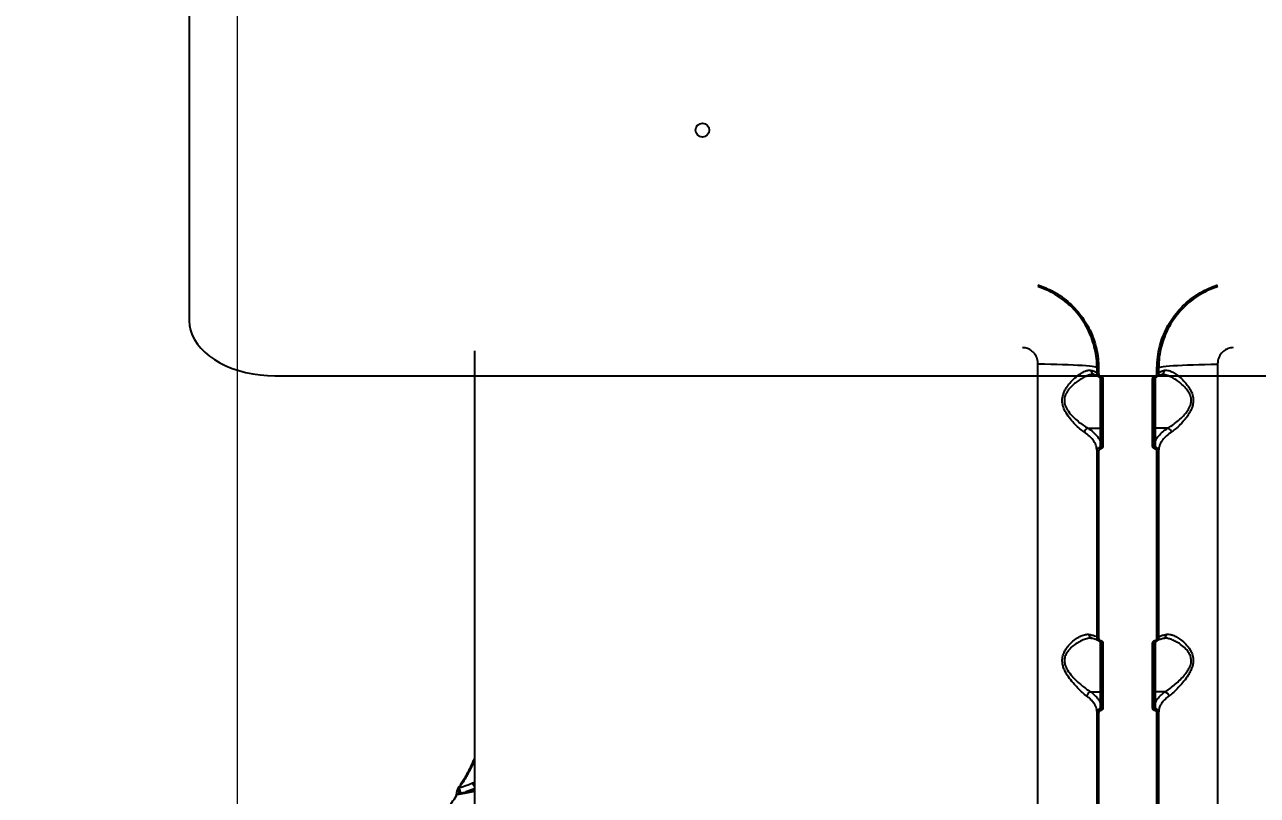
# Model space of a CAD drawing. Header units: millimetres. Extents: x -4153 to 4002, y -5023 to 3197.
# Drawn here: x -1813 to -1092, y -541 to -91 of the extents above; entities that cross this region are included whole.
import ezdxf

# ---------------------------------------------------------------- set-up
doc = ezdxf.new("R2010")
doc.units = ezdxf.units.MM
for name, color, linetype in [('DIKOM_ОБЪЕКТ', 7, 'Continuous'), ('DIKOM_РАЗМЕР_ЗОНА', 7, 'Continuous'), ('DIKOM_РАЗМЕР_ОБЪЕКТА', 7, 'Continuous')]:
    doc.layers.add(name, color=color, linetype=linetype)
doc.styles.add('style1', font='arialbd.ttf', dxfattribs={"width": 0.8})
doc.dimstyles.new('1-50', dxfattribs={"dimtxt": 300, "dimasz": 200, "dimexe": 100, "dimexo": 0, "dimgap": 100, "dimtad": 1, "dimtxsty": 'style1', "dimcen": 200, "dimclrd": 7, "dimclre": 7, "dimclrt": 7, "dimadec": 1, "dimazin": 2, "dimtfac": 1, "dimtmove": 0, "dimatfit": 2, "dimfxl": 0, "dimlwd": 25, "dimlwe": 18, "dimarcsym": 0})

# ---------------------------------------------------------------- blocks, each defined once
blk = doc.blocks.new('*D9')
at = {"layer": 'Defpoints', "color": 0, "transparency": 16777216}
for p in [(2370.19, 1747.32), (-2106.31, -2974.61), (1195.51, -2974.61)]:
    blk.add_point(p, dxfattribs=at)
at = {"layer": 'DIKOM_РАЗМЕР_ОБЪЕКТА', "color": 7, "lineweight": 18, "transparency": 16777216}
for p, q in [((2370.19, 1747.32), (-2206.31, 1747.32)), ((1195.51, -2974.61), (-2206.31, -2974.61))]:
    blk.add_line(p, q, dxfattribs=at)
at = {"layer": 'DIKOM_РАЗМЕР_ОБЪЕКТА', "color": 7, "lineweight": 25, "transparency": 16777216}
blk.add_line((-2106.31, 1547.32), (-2106.31, -2774.61), dxfattribs=at)
at = {"layer": 'DIKOM_РАЗМЕР_ОБЪЕКТА', "color": 7, "transparency": 16777216}
for points in [[(-2139.64, 1547.32), (-2072.98, 1547.32), (-2106.31, 1747.32)], [(-2139.64, -2774.61), (-2072.98, -2774.61), (-2106.31, -2974.61)]]:
    blk.add_solid(points, dxfattribs=at)
at = {"layer": 'DIKOM_РАЗМЕР_ОБЪЕКТА', "color": 7, "transparency": 16777216, "insert": (-2359.48, -612.26), "char_height": 300, "attachment_point": 5, "rotation": 90, "style": 'style1'}
blk.add_mtext('{\\fArial|b0|i0|c204|p34;4700}', dxfattribs=at)
blk = doc.blocks.new('*D11')
at = {"layer": 'Defpoints', "color": 0, "transparency": 16777216}
for p in [(2631.36, 3197.31), (-3702.81, -4429.79), (2071.05, -4429.79)]:
    blk.add_point(p, dxfattribs=at)
at = {"layer": 'DIKOM_РАЗМЕР_ЗОНА', "color": 7, "lineweight": 18, "transparency": 16777216}
for p, q in [((2631.36, 3197.31), (-3802.81, 3197.31)), ((2071.05, -4429.79), (-3802.81, -4429.79))]:
    blk.add_line(p, q, dxfattribs=at)
at = {"layer": 'DIKOM_РАЗМЕР_ЗОНА', "color": 7, "lineweight": 25, "transparency": 16777216}
blk.add_line((-3702.81, 2997.31), (-3702.81, -4229.79), dxfattribs=at)
at = {"layer": 'DIKOM_РАЗМЕР_ЗОНА', "color": 7, "transparency": 16777216}
for points in [[(-3736.14, 2997.31), (-3669.48, 2997.31), (-3702.81, 3197.31)], [(-3736.14, -4229.79), (-3669.48, -4229.79), (-3702.81, -4429.79)]]:
    blk.add_solid(points, dxfattribs=at)
at = {"layer": 'DIKOM_РАЗМЕР_ЗОНА', "color": 7, "transparency": 16777216, "insert": (-3955.98, -616.24), "char_height": 300, "attachment_point": 5, "rotation": 90, "style": 'style1'}
blk.add_mtext('{\\fArial|b0|i0|c204|p34;7600}', dxfattribs=at)
blk = doc.blocks.new('*D12')
at = {"layer": 'Defpoints', "color": 0, "transparency": 16777216}
for p in [(-1688.31, 690.56), (2486.69, 690.56), (-1688.31, -3442.2)]:
    blk.add_point(p, dxfattribs=at)
at = {"layer": 'DIKOM_РАЗМЕР_ОБЪЕКТА', "color": 7, "lineweight": 18, "transparency": 16777216}
for p, q in [((-1688.31, 690.56), (-1688.31, -3542.2)), ((2486.69, 690.56), (2486.69, -3542.2))]:
    blk.add_line(p, q, dxfattribs=at)
at = {"layer": 'DIKOM_РАЗМЕР_ОБЪЕКТА', "color": 7, "lineweight": 25, "transparency": 16777216}
blk.add_line((2286.69, -3442.2), (-1488.31, -3442.2), dxfattribs=at)
at = {"layer": 'DIKOM_РАЗМЕР_ОБЪЕКТА', "color": 7, "transparency": 16777216}
for points in [[(-1488.31, -3408.87), (-1488.31, -3475.54), (-1688.31, -3442.2)], [(2286.69, -3408.87), (2286.69, -3475.54), (2486.69, -3442.2)]]:
    blk.add_solid(points, dxfattribs=at)
at = {"layer": 'DIKOM_РАЗМЕР_ОБЪЕКТА', "color": 7, "transparency": 16777216, "insert": (399.19, -3189.03), "char_height": 300, "attachment_point": 5, "style": 'style1'}
blk.add_mtext('{\\fArial|b0|i0|c204|p34;4175}', dxfattribs=at)

msp = doc.modelspace()

# ---------------------------------------------------------------- linework, layer by layer
at = {"layer": 'DIKOM_ОБЪЕКТ', "color": 7, "linetype": 'Continuous'}
for p, q in [((-1716.31, 629.581), (-1716.31, -263.893)), ((-1549.675, -281.504), (-1549.675, -579.554)), ((-1220.177, -767.928), (-1220.177, -289.27)), ((-1187.807, -295.219), (-1188.013, -295.206)), ((-1185.675, -294.693), (-1185.675, -291.5)), ((-1184.716, -291.556), (-1184.716, -294.752)), ((-1150.634, -294.752), (-1150.634, -291.556)), ((-1149.675, -291.5), (-1149.675, -294.694)), ((-1115.173, -289.27), (-1115.173, -767.928)), ((-1666.31, -296.033), (133.69, -296.033)), ((-1183.675, -326.653), (-1183.675, -297.05)), ((-1183.175, -337.123), (-1183.175, -297.659)), ((-1182.21, -297.72), (-1182.21, -337.217)), ((-1153.14, -337.217), (-1153.14, -297.721)), ((-1152.175, -297.659), (-1152.175, -337.123)), ((-1151.675, -297.143), (-1151.675, -326.611)), ((-1190.996, -326.653), (-1183.675, -326.653)), ((-1183.675, -334.738), (-1183.675, -326.653)), ((-1151.675, -326.611), (-1151.675, -334.737)), ((-1144.288, -326.611), (-1151.675, -326.611)), ((-1183.592, -337.771), (-1183.592, -337.674)), ((-1151.758, -337.674), (-1151.758, -337.771)), ((-1185.675, -340.204), (-1185.675, -339.909)), ((-1185.675, -449.106), (-1185.675, -340.204)), ((-1184.716, -340.301), (-1184.716, -449.293)), ((-1150.634, -449.293), (-1150.634, -340.3)), ((-1149.675, -339.909), (-1149.675, -340.204)), ((-1149.675, -340.204), (-1149.675, -449.106)), ((-1183.675, -480.756), (-1183.675, -451.434)), ((-1183.175, -490), (-1183.175, -452.032)), ((-1182.21, -452.221), (-1182.21, -490.22)), ((-1153.14, -490.22), (-1153.14, -452.221)), ((-1152.175, -452.032), (-1152.175, -490)), ((-1151.675, -451.521), (-1151.675, -480.756)), ((-1145.997, -449.386), (-1146.176, -449.381)), ((-1189.481, -480.756), (-1183.675, -480.756)), ((-1183.675, -487.557), (-1183.675, -480.756)), ((-1151.675, -480.756), (-1151.675, -487.557)), ((-1145.869, -480.756), (-1151.675, -480.756)), ((-1185.675, -492.909), (-1185.675, -492.625)), ((-1185.675, -599.413), (-1185.675, -492.909)), ((-1184.716, -493.132), (-1184.716, -599.724)), ((-1183.592, -490.562), (-1183.592, -490.39)), ((-1151.758, -490.39), (-1151.758, -490.562)), ((-1150.634, -599.724), (-1150.634, -493.132)), ((-1149.675, -492.625), (-1149.675, -492.909)), ((-1149.675, -492.909), (-1149.675, -599.413)), ((-1560.101, -539.681), (-1560.102, -539.695)), ((-1558.762, -540.113), (-1557.703, -539.903)), ((-1558.453, -536.685), (-1558.539, -537.109)), ((-1554.433, -539.935), (-1557.532, -540.524)), ((-1549.675, -537.394), (-1554.609, -539.265)), ((-1554.609, -539.265), (-1549.675, -538.311)), ((-1549.675, -539.015), (-1554.433, -539.935)), ((-1550.808, -533.988), (-1549.675, -533.509)), ((-1557.532, -540.524), (-1559.788, -540.951))]:
    msp.add_line(p, q, dxfattribs=at)
at = {"layer": 'DIKOM_ОБЪЕКТ', "color": 7, "linetype": 'Continuous', "flags": 128}
for points in [[(-1716.31, -263.893), (-1716.12, -266.694), (-1715.55, -269.474), (-1714.606, -272.212), (-1713.295, -274.886), (-1711.625, -277.476), (-1709.611, -279.963), (-1707.268, -282.328), (-1704.612, -284.552), (-1701.665, -286.619), (-1698.449, -288.514), (-1694.989, -290.22), (-1691.31, -291.727), (-1687.441, -293.021), (-1683.411, -294.094), (-1679.251, -294.938), (-1674.992, -295.544), (-1670.668, -295.91), (-1666.31, -296.033)], [(-1185.675, -291.5), (-1185.857, -291.285), (-1186.403, -291.072), (-1187.306, -290.864), (-1188.56, -290.66), (-1190.152, -290.465), (-1192.068, -290.279), (-1194.29, -290.104), (-1196.798, -289.942), (-1199.57, -289.794), (-1202.58, -289.662), (-1205.8, -289.546), (-1209.202, -289.448), (-1212.754, -289.369), (-1216.423, -289.309), (-1220.177, -289.27)], [(-1149.675, -291.5), (-1149.493, -291.285), (-1148.947, -291.072), (-1148.044, -290.864), (-1146.79, -290.66), (-1145.198, -290.465), (-1143.283, -290.279), (-1141.06, -290.104), (-1138.552, -289.942), (-1135.78, -289.794), (-1132.77, -289.662), (-1129.55, -289.546), (-1126.148, -289.448), (-1122.596, -289.369), (-1118.927, -289.309), (-1115.173, -289.27)], [(-1560.102, -539.695), (-1560.08, -539.778), (-1559.983, -539.882), (-1559.814, -539.974), (-1559.588, -540.049), (-1559.323, -540.099), (-1559.04, -540.121), (-1558.762, -540.113)], [(-1559.167, -536.958), (-1559.161, -536.949), (-1559.11, -536.89)]]:
    msp.add_lwpolyline(points, dxfattribs=at)
at = {"layer": 'DIKOM_ОБЪЕКТ', "color": 7, "linetype": 'Continuous'}
msp.add_circle((-1416.31, -152.5), 4, dxfattribs=at)
for centre, radius, start, end in [((-1186.766, -292.972), 2.35, 177.154263, 251.501327), ((-1184.948, -287.307), 4.255, 260.163213, 273.130993), ((-1184.948, -290.694), 4.064, 259.700222, 273.281859), ((-1150.402, -287.307), 4.255, 266.869007, 279.836787), ((-1150.402, -290.7), 4.06, 266.713464, 280.311547), ((-1175.774, -297.812), 7.848, 168.418427, 175.246969), ((-1182.444, -293.786), 3.941, 259.315983, 273.413306), ((-1152.906, -293.786), 3.941, 266.586694, 280.684017), ((-1159.627, -297.818), 7.9, 4.761014, 11.544659), ((-1190.015, -329.555), 3.063, 108.6829, 170.495908), ((-1183.653, -326.175), 0.479, 267.353973, 357.055218), ((-1151.697, -326.133), 0.479, 182.960768, 272.63004), ((-1183.332, -340.005), 2.345, 96.367617, 177.668312), ((-1183.653, -334.259), 0.479, 267.368331, 357.048356), ((-1183.66, -337.178), 0.501, 277.860436, 328.157698), ((-1173.033, -336.895), 10.595, 184.74186, 190.139843), ((-1180.796, -334.46), 3.852, 230.721187, 245.55915), ((-1182.443, -334.612), 2.616, 253.757025, 275.127298), ((-1152.907, -334.607), 2.62, 264.893019, 286.222658), ((-1154.561, -334.448), 3.866, 294.458519, 309.246652), ((-1151.697, -334.259), 0.479, 182.960187, 272.623126), ((-1151.691, -337.179), 0.499, 211.76923, 262.191112), ((-1162.445, -336.881), 10.723, 349.905759, 355.238803), ((-1152.019, -340.005), 2.345, 2.332585, 83.629962), ((-1184.946, -337.778), 2.533, 253.28501, 275.227549), ((-1150.403, -337.78), 2.531, 264.76097, 286.726471), ((-1184.94, -447.885), 1.426, 238.956571, 279.034823), ((-1154.595, -455.893), 29.321, 169.912714, 171.493092), ((-1182.436, -450.817), 1.422, 238.693705, 279.157594), ((-1152.914, -450.817), 1.422, 260.842406, 301.306295), ((-1182.459, -456.162), 31.045, 8.534167, 10.026687), ((-1150.411, -447.885), 1.426, 260.965177, 301.043429), ((-1183.653, -480.278), 0.479, 267.375507, 357.04118), ((-1151.697, -480.277), 0.479, 182.96648, 272.616833), ((-1183.653, -487.079), 0.479, 267.361157, 357.05553), ((-1183.644, -489.923), 0.469, 276.359624, 357.655604), ((-1182.432, -488.971), 1.268, 234.164326, 280.112184), ((-1152.918, -488.971), 1.268, 259.887816, 305.835674), ((-1151.697, -487.079), 0.479, 182.960451, 272.622862), ((-1151.706, -489.923), 0.469, 182.361544, 263.623228), ((-1183.332, -492.721), 2.345, 96.368548, 177.668904), ((-1184.935, -491.901), 1.251, 233.745955, 280.11927), ((-1175.189, -490.154), 8.413, 182.779421, 190.434193), ((-1160.225, -490.148), 8.477, 349.606782, 357.203769), ((-1152.019, -492.721), 2.345, 2.331096, 83.631452), ((-1150.415, -491.901), 1.251, 259.88073, 306.254045), ((-1558.818, -537.805), 0.75, 68.198223, 144.451912), ((-1558.572, -537.456), 0.78, 81.253456, 133.556478), ((-1565.755, -540.789), 8.1, 6.28582, 27.026974), ((-1556.382, -539.872), 1.322, 181.310705, 209.513879), ((-1553.298, -539.279), 1.311, 179.390233, 210.017548), ((-1559.985, -541.713), 0.787, 75.52835, 139.856643)]:
    msp.add_arc(centre, radius, start, end, dxfattribs=at)
for points, knots in [([(-1185.675, -291.5), (-1185.737, -289.638), (-1185.86, -285.909), (-1186.832, -280.385), (-1188.363, -274.995), (-1190.513, -269.814), (-1193.219, -264.902), (-1196.448, -260.324), (-1200.174, -256.153), (-1204.326, -252.42), (-1209.077, -249.029), (-1214.41, -246.063), (-1218.377, -244.623), (-1220.36, -243.903)], [0, 0, 0, 0, 0.088694, 0.1776683, 0.26636, 0.3550662, 0.4440582, 0.5327639, 0.6211412, 0.7098011, 0.798178, 0.8990872, 1, 1, 1, 1]), ([(-1220.179, -242.967), (-1218.151, -243.702), (-1214.096, -245.172), (-1208.643, -248.199), (-1203.785, -251.661), (-1199.54, -255.471), (-1195.731, -259.73), (-1192.429, -264.403), (-1189.662, -269.418), (-1187.464, -274.707), (-1185.898, -280.209), (-1184.905, -285.849), (-1184.779, -289.656), (-1184.716, -291.556)], [0, 0, 0, 0, 0.1009688, 0.2019342, 0.290339, 0.3790233, 0.4674246, 0.5561135, 0.6450897, 0.7337806, 0.8224253, 0.9113534, 1, 1, 1, 1]), ([(-1150.634, -291.556), (-1150.552, -289.365), (-1150.386, -284.983), (-1149.135, -278.809), (-1147.29, -273.112), (-1144.94, -267.929), (-1142.035, -263.028), (-1138.586, -258.487), (-1134.657, -254.351), (-1130.299, -250.67), (-1125.553, -247.525), (-1120.51, -244.877), (-1116.949, -243.603), (-1115.171, -242.967)], [0, 0, 0, 0, 0.1021845, 0.2043676, 0.292491, 0.3808925, 0.4690143, 0.5574046, 0.6460788, 0.7344682, 0.8228835, 0.91158, 1, 1, 1, 1]), ([(-1114.989, -243.903), (-1116.728, -244.526), (-1120.212, -245.775), (-1125.144, -248.368), (-1129.787, -251.449), (-1134.049, -255.055), (-1137.892, -259.106), (-1141.265, -263.556), (-1144.106, -268.356), (-1146.405, -273.434), (-1148.209, -279.014), (-1149.432, -285.061), (-1149.594, -289.354), (-1149.675, -291.5)], [0, 0, 0, 0, 0.0883728, 0.1770255, 0.2653922, 0.3537676, 0.4424259, 0.5308, 0.6189465, 0.7073718, 0.7955191, 0.8977584, 1, 1, 1, 1]), ([(-1220.177, -289.27), (-1220.274, -288.198), (-1220.466, -286.068), (-1221.976, -283.201), (-1224.217, -281.01), (-1226.781, -279.786), (-1228.509, -279.656), (-1229.23, -279.602)], [0, 0, 0, 0, 0.2180205, 0.4332376, 0.6437959, 0.8514327, 1, 1, 1, 1]), ([(-1106.121, -279.602), (-1107.142, -279.71), (-1109.2, -279.927), (-1111.93, -281.622), (-1113.961, -284.091), (-1115.021, -286.789), (-1115.13, -288.561), (-1115.173, -289.27)], [0, 0, 0, 0, 0.20991354, 0.42289952, 0.63826443, 0.85535107, 1, 1, 1, 1]), ([(-1193.036, -329.049), (-1193.911, -328.419), (-1195.662, -327.158), (-1198.478, -324.519), (-1201.283, -321.456), (-1203.71, -318.054), (-1205.228, -314.927), (-1205.87, -312.387), (-1206.091, -309.922), (-1205.671, -307.374), (-1204.716, -304.987), (-1203.403, -302.661), (-1201.542, -300.215), (-1199.14, -297.763), (-1196.654, -295.683), (-1194.271, -294.113), (-1192.141, -293.115), (-1190.422, -292.676), (-1189.508, -292.801), (-1189.113, -292.855)], [0, 0, 0, 0, 0.0759088, 0.1519061, 0.2286352, 0.30519, 0.3688619, 0.4016196, 0.4343323, 0.4904588, 0.5282364, 0.5660855, 0.6308786, 0.6957719, 0.7645237, 0.8332301, 0.8936814, 0.9540608, 1, 1, 1, 1]), ([(-1188.013, -295.206), (-1188.05, -295.203), (-1188.65, -295.16), (-1190.052, -295.51), (-1192.29, -296.332), (-1194.823, -297.692), (-1197.446, -299.463), (-1199.99, -301.583), (-1201.97, -303.674), (-1203.386, -305.708), (-1204.405, -307.759), (-1204.951, -310.406), (-1204.539, -312.576), (-1203.725, -314.736), (-1202.306, -317.116), (-1199.727, -320.04), (-1196.786, -322.692), (-1193.793, -324.987), (-1191.936, -326.093), (-1190.996, -326.653)], [0, 0, 0, 0, 0.0041126, 0.0679111, 0.1333843, 0.2063031, 0.2807208, 0.348202, 0.4170585, 0.4547412, 0.4933226, 0.547832, 0.6016757, 0.6114037, 0.675673, 0.755035, 0.8370402, 0.9174977, 1, 1, 1, 1]), ([(-1189.113, -292.855), (-1188.313, -293.081), (-1186.69, -293.539), (-1185.787, -294.143), (-1185.702, -294.507), (-1185.675, -294.623)], [0, 0, 0, 0, 0.3984833, 0.8085252, 1, 1, 1, 1]), ([(-1188.023, -295.253), (-1187.971, -295.249), (-1187.735, -295.227), (-1187.627, -295.265), (-1187.543, -295.294)], [0, 0, 0, 0, 0.21862421, 1, 1, 1, 1]), ([(-1187.515, -295.228), (-1187.242, -295.294), (-1186.549, -295.461), (-1185.828, -295.705), (-1185.344, -295.9), (-1185.155, -296.021), (-1185.185, -295.997), (-1185.19, -295.992)], [0, 0, 0, 0, 0.1953889, 0.4960059, 0.7400991, 0.9522046, 1, 1, 1, 1]), ([(-1183.592, -297.157), (-1183.634, -297.149), (-1183.952, -297.089), (-1184.524, -296.852), (-1185.16, -296.284), (-1185.592, -295.536), (-1185.647, -294.974), (-1185.675, -294.693)], [0, 0, 0, 0, 0.0370748, 0.2779729, 0.5187343, 0.7593325, 1, 1, 1, 1]), ([(-1184.716, -294.752), (-1184.699, -294.921), (-1184.665, -295.259), (-1184.406, -295.71), (-1184.023, -296.052), (-1183.68, -296.196), (-1183.488, -296.232), (-1183.463, -296.237)], [0, 0, 0, 0, 0.2404792, 0.4809938, 0.7218855, 0.9628677, 1, 1, 1, 1]), ([(-1151.887, -296.237), (-1151.723, -296.192), (-1151.395, -296.101), (-1150.994, -295.769), (-1150.721, -295.335), (-1150.638, -294.973), (-1150.635, -294.778), (-1150.634, -294.752)], [0, 0, 0, 0, 0.2407336, 0.4813227, 0.7220931, 0.962801, 1, 1, 1, 1]), ([(-1149.675, -294.694), (-1149.676, -294.737), (-1149.681, -295.06), (-1149.819, -295.662), (-1150.273, -296.382), (-1150.94, -296.933), (-1151.486, -297.083), (-1151.758, -297.157)], [0, 0, 0, 0, 0.03724, 0.2781206, 0.518857, 0.7594073, 1, 1, 1, 1]), ([(-1150.194, -295.995), (-1150.181, -295.986), (-1150.151, -295.965), (-1149.821, -295.802), (-1149.202, -295.582), (-1148.53, -295.376), (-1147.978, -295.251), (-1147.834, -295.218)], [0, 0, 0, 0, 0.1676217, 0.3833074, 0.6303212, 0.9038052, 1, 1, 1, 1]), ([(-1149.675, -294.624), (-1149.566, -294.382), (-1149.344, -293.892), (-1147.915, -293.296), (-1146.616, -292.955), (-1146.193, -292.844)], [0, 0, 0, 0, 0.3958759, 0.8032269, 1, 1, 1, 1]), ([(-1147.9, -295.229), (-1147.864, -295.216), (-1147.795, -295.19), (-1147.609, -295.2), (-1147.52, -295.204)], [0, 0, 0, 0, 0.5260859, 1, 1, 1, 1]), ([(-1147.839, -295.183), (-1147.798, -295.178), (-1147.504, -295.143), (-1147.023, -294.813), (-1146.5, -294.221), (-1146.251, -293.558), (-1146.193, -293.087), (-1146.193, -292.89), (-1146.193, -292.844)], [0, 0, 0, 0, 0.041798, 0.3001334, 0.5584159, 0.8167493, 0.9579948, 1, 1, 1, 1]), ([(-1144.28, -326.612), (-1144.279, -326.612), (-1143.526, -326.181), (-1141.66, -325.045), (-1138.752, -322.853), (-1136.003, -320.397), (-1133.752, -317.926), (-1132.294, -315.908), (-1131.311, -313.999), (-1130.669, -312.097), (-1130.535, -310.404), (-1130.803, -308.3), (-1131.635, -306.137), (-1133.349, -303.711), (-1135.499, -301.455), (-1138.024, -299.367), (-1140.741, -297.562), (-1143.382, -296.179), (-1145.511, -295.451), (-1146.883, -295.17), (-1147.409, -295.211), (-1147.518, -295.22)], [0, 0, 0, 0, 0.0000526, 0.0712326, 0.15495856, 0.24083575, 0.29463595, 0.3495123, 0.38109318, 0.41354364, 0.45923126, 0.47206868, 0.5306411, 0.5868128, 0.64488855, 0.71886066, 0.79432558, 0.86657922, 0.94058835, 0.98763093, 1, 1, 1, 1]), ([(-1146.193, -292.844), (-1145.805, -292.796), (-1145.028, -292.698), (-1143.433, -293.041), (-1141.407, -293.92), (-1138.929, -295.515), (-1136.345, -297.62), (-1133.971, -300.048), (-1131.932, -302.666), (-1130.321, -305.499), (-1129.453, -308.29), (-1129.321, -310.729), (-1129.52, -312.617), (-1130.028, -314.481), (-1130.934, -316.653), (-1132.302, -318.997), (-1134.412, -321.823), (-1136.997, -324.668), (-1139.796, -327.236), (-1141.481, -328.451), (-1142.248, -329.005)], [0, 0, 0, 0, 0.045081, 0.0901835, 0.1588897, 0.2276837, 0.2984037, 0.3691132, 0.4250493, 0.4808202, 0.5408206, 0.5713845, 0.6019558, 0.6344664, 0.6670308, 0.7198468, 0.7727708, 0.8528837, 0.9329868, 1, 1, 1, 1]), ([(-1183.598, -297.168), (-1183.554, -297.177), (-1183.448, -297.197), (-1183.307, -297.304), (-1183.204, -297.462), (-1183.171, -297.594), (-1183.176, -297.663), (-1183.177, -297.67)], [0, 0, 0, 0, 0.18656966, 0.44724834, 0.70831614, 0.97022277, 1, 1, 1, 1]), ([(-1183.463, -296.237), (-1183.437, -296.241), (-1183.246, -296.278), (-1182.902, -296.421), (-1182.519, -296.763), (-1182.26, -297.214), (-1182.226, -297.552), (-1182.21, -297.72)], [0, 0, 0, 0, 0.0372645, 0.2781705, 0.5190584, 0.7595708, 1, 1, 1, 1]), ([(-1153.14, -297.721), (-1153.14, -297.695), (-1153.137, -297.5), (-1153.054, -297.138), (-1152.781, -296.704), (-1152.38, -296.372), (-1152.052, -296.282), (-1151.887, -296.237)], [0, 0, 0, 0, 0.0372354, 0.2778758, 0.5185871, 0.7591542, 1, 1, 1, 1]), ([(-1152.166, -297.639), (-1152.165, -297.601), (-1152.163, -297.498), (-1152.079, -297.347), (-1151.937, -297.22), (-1151.812, -297.167), (-1151.745, -297.161), (-1151.74, -297.161)], [0, 0, 0, 0, 0.1673882, 0.4415037, 0.7125066, 0.9790549, 1, 1, 1, 1]), ([(-1185.675, -339.909), (-1185.792, -338.818), (-1186.028, -336.605), (-1187.765, -333.732), (-1190.091, -331.184), (-1192.002, -329.798), (-1193.036, -329.049)], [0, 0, 0, 0, 0.28485841, 0.5777508, 0.77156657, 1, 1, 1, 1]), ([(-1190.996, -326.653), (-1189.985, -327.346), (-1187.946, -328.743), (-1185.895, -330.85), (-1184.45, -332.858), (-1183.934, -334.109), (-1183.675, -334.738)], [0, 0, 0, 0, 0.2794473, 0.5634159, 0.7807113, 1, 1, 1, 1]), ([(-1151.675, -334.737), (-1151.419, -334.114), (-1150.903, -332.863), (-1149.464, -330.86), (-1147.394, -328.731), (-1145.329, -327.322), (-1144.288, -326.611)], [0, 0, 0, 0, 0.2160731, 0.4341065, 0.7147633, 1, 1, 1, 1]), ([(-1142.248, -329.005), (-1143.213, -329.697), (-1145.159, -331.092), (-1147.417, -333.509), (-1148.832, -335.845), (-1149.559, -338.039), (-1149.636, -339.284), (-1149.675, -339.909)], [0, 0, 0, 0, 0.2106474, 0.4247448, 0.6762125, 0.8373989, 1, 1, 1, 1]), ([(-1144.288, -326.611), (-1144.287, -326.611), (-1144.284, -326.611), (-1144.281, -326.612), (-1144.28, -326.612)], [0, 0, 0, 0, 0.5785807, 1, 1, 1, 1]), ([(-1144.28, -326.612), (-1144.046, -326.704), (-1143.58, -326.887), (-1142.958, -327.455), (-1142.505, -328.139), (-1142.31, -328.682), (-1142.256, -328.96), (-1142.248, -329.005)], [0, 0, 0, 0, 0.2461974, 0.4924811, 0.7387203, 0.958031, 1, 1, 1, 1]), ([(-1185.675, -340.204), (-1185.672, -340.118), (-1185.661, -339.757), (-1185.484, -339.141), (-1185.022, -338.473), (-1184.375, -337.972), (-1183.854, -337.838), (-1183.592, -337.771)], [0, 0, 0, 0, 0.0748763, 0.3151732, 0.5451191, 0.7714968, 1, 1, 1, 1]), ([(-1183.592, -337.674), (-1183.603, -336.818), (-1183.615, -335.836), (-1183.668, -334.863), (-1183.675, -334.738)], [0, 0, 0, 0, 0.87078, 1, 1, 1, 1]), ([(-1183.592, -337.771), (-1183.548, -337.758), (-1183.494, -337.743), (-1183.397, -337.681), (-1183.306, -337.592), (-1183.258, -337.491), (-1183.235, -337.442)], [0, 0, 0, 0, 0.2620596, 0.3209613, 0.6715421, 1, 1, 1, 1]), ([(-1182.39, -337.967), (-1182.462, -338.084), (-1182.62, -338.338), (-1182.991, -338.634), (-1183.305, -338.718), (-1183.463, -338.76)], [0, 0, 0, 0, 0.2986188, 0.649109, 1, 1, 1, 1]), ([(-1183.235, -337.442), (-1183.212, -337.368), (-1183.179, -337.263), (-1183.176, -337.155), (-1183.175, -337.123)], [0, 0, 0, 0, 0.7055092, 1, 1, 1, 1]), ([(-1182.21, -337.217), (-1182.212, -337.292), (-1182.221, -337.552), (-1182.32, -337.794), (-1182.39, -337.967)], [0, 0, 0, 0, 0.2879501, 1, 1, 1, 1]), ([(-1152.96, -337.967), (-1152.992, -337.899), (-1153.103, -337.664), (-1153.125, -337.403), (-1153.14, -337.217)], [0, 0, 0, 0, 0.28793019, 1, 1, 1, 1]), ([(-1151.887, -338.76), (-1152.045, -338.718), (-1152.359, -338.634), (-1152.731, -338.338), (-1152.888, -338.084), (-1152.96, -337.967)], [0, 0, 0, 0, 0.3510059, 0.7014218, 1, 1, 1, 1]), ([(-1152.175, -337.123), (-1152.17, -337.201), (-1152.164, -337.31), (-1152.126, -337.413), (-1152.115, -337.442)], [0, 0, 0, 0, 0.7209505, 1, 1, 1, 1]), ([(-1152.115, -337.442), (-1152.092, -337.491), (-1152.044, -337.591), (-1151.931, -337.703), (-1151.826, -337.756), (-1151.772, -337.768), (-1151.758, -337.771)], [0, 0, 0, 0, 0.3282062, 0.6786661, 0.9203499, 1, 1, 1, 1]), ([(-1151.675, -334.737), (-1151.713, -335.593), (-1151.756, -336.577), (-1151.758, -337.548), (-1151.758, -337.674)], [0, 0, 0, 0, 0.8702206, 1, 1, 1, 1]), ([(-1151.758, -337.771), (-1151.48, -337.844), (-1150.917, -337.992), (-1150.236, -338.565), (-1149.765, -339.327), (-1149.705, -339.913), (-1149.675, -340.204)], [0, 0, 0, 0, 0.2425123, 0.4917029, 0.7472878, 1, 1, 1, 1]), ([(-1183.463, -338.76), (-1183.62, -338.802), (-1183.936, -338.886), (-1184.324, -339.204), (-1184.602, -339.627), (-1184.707, -340.017), (-1184.714, -340.246), (-1184.716, -340.301)], [0, 0, 0, 0, 0.2249369, 0.4495717, 0.6803098, 0.9237976, 1, 1, 1, 1]), ([(-1150.634, -340.3), (-1150.652, -340.116), (-1150.688, -339.746), (-1150.969, -339.263), (-1151.379, -338.899), (-1151.72, -338.806), (-1151.887, -338.76)], [0, 0, 0, 0, 0.2566305, 0.5137236, 0.7612905, 1, 1, 1, 1]), ([(-1191.614, -483.307), (-1192.466, -482.633), (-1194.019, -481.407), (-1196.526, -478.986), (-1199.079, -476.245), (-1201.801, -472.947), (-1203.948, -469.609), (-1205.245, -466.691), (-1205.963, -464.129), (-1206.075, -461.216), (-1205.342, -458.457), (-1204.197, -456.198), (-1202.585, -453.914), (-1200.403, -451.62), (-1197.699, -449.507), (-1195.007, -447.965), (-1192.442, -447.041), (-1190.998, -447.114), (-1190.295, -447.149)], [0, 0, 0, 0, 0.0785471, 0.1430582, 0.2076032, 0.2872156, 0.3665501, 0.4057516, 0.444851, 0.497444, 0.5496895, 0.5922692, 0.6349366, 0.7072985, 0.7797277, 0.8544836, 0.9291412, 1, 1, 1, 1]), ([(-1189.252, -449.422), (-1189.624, -449.409), (-1190.785, -449.366), (-1193.08, -450.062), (-1195.913, -451.331), (-1198.78, -453.144), (-1201.096, -455.086), (-1202.829, -457.072), (-1204.05, -459.004), (-1204.851, -461.419), (-1204.727, -463.966), (-1203.982, -466.159), (-1203.311, -467.409), (-1202.15, -469.287), (-1200.268, -471.661), (-1197.423, -474.527), (-1194.696, -476.931), (-1192.083, -479.051), (-1190.311, -480.181), (-1189.489, -480.756), (-1189.489, -480.757)], [0, 0, 0, 0, 0.0370378, 0.1155487, 0.1962879, 0.2716028, 0.3485725, 0.3912492, 0.4348679, 0.4856793, 0.5361244, 0.5730122, 0.6115527, 0.6135262, 0.6945976, 0.7790396, 0.8471693, 0.9164721, 0.9999596, 1, 1, 1, 1]), ([(-1190.295, -447.149), (-1189.453, -447.328), (-1187.801, -447.68), (-1186.32, -448.247), (-1185.728, -448.7), (-1185.686, -448.966), (-1185.675, -449.036)], [0, 0, 0, 0, 0.3028927, 0.5944655, 0.8920244, 1, 1, 1, 1]), ([(-1188.617, -449.343), (-1188.685, -449.336), (-1188.999, -449.304), (-1189.493, -448.969), (-1189.999, -448.378), (-1190.224, -447.762), (-1190.285, -447.343), (-1190.293, -447.195), (-1190.295, -447.149)], [0, 0, 0, 0, 0.0725192, 0.3348646, 0.5971791, 0.859541, 0.9566114, 1, 1, 1, 1]), ([(-1189.255, -449.367), (-1189.019, -449.362), (-1188.772, -449.356), (-1188.615, -449.407), (-1188.609, -449.409)], [0, 0, 0, 0, 0.9612566, 1, 1, 1, 1]), ([(-1188.623, -449.382), (-1188.5, -449.405), (-1187.837, -449.531), (-1186.923, -449.761), (-1185.965, -450.047), (-1185.41, -450.264), (-1185.156, -450.405), (-1185.17, -450.395), (-1185.175, -450.392)], [0, 0, 0, 0, 0.0559904, 0.3025971, 0.5441849, 0.7450099, 0.9215779, 1, 1, 1, 1]), ([(-1183.592, -451.55), (-1183.636, -451.542), (-1183.955, -451.482), (-1184.526, -451.246), (-1185.161, -450.683), (-1185.592, -449.941), (-1185.647, -449.385), (-1185.675, -449.106)], [0, 0, 0, 0, 0.0387467, 0.2783659, 0.5186255, 0.7594355, 1, 1, 1, 1]), ([(-1184.716, -449.293), (-1184.699, -449.46), (-1184.666, -449.793), (-1184.406, -450.237), (-1184.025, -450.574), (-1183.681, -450.717), (-1183.489, -450.752), (-1183.463, -450.757)], [0, 0, 0, 0, 0.2406642, 0.4814048, 0.7215629, 0.9611407, 1, 1, 1, 1]), ([(-1183.595, -451.561), (-1183.557, -451.568), (-1183.462, -451.584), (-1183.33, -451.672), (-1183.224, -451.806), (-1183.175, -451.935), (-1183.179, -452.011), (-1183.181, -452.032)], [0, 0, 0, 0, 0.15658756, 0.39010144, 0.63416994, 0.90094638, 1, 1, 1, 1]), ([(-1183.463, -450.757), (-1183.436, -450.762), (-1183.245, -450.798), (-1182.901, -450.94), (-1182.519, -451.277), (-1182.26, -451.721), (-1182.226, -452.054), (-1182.21, -452.221)], [0, 0, 0, 0, 0.0385222, 0.2780284, 0.5183763, 0.7592134, 1, 1, 1, 1]), ([(-1153.14, -452.221), (-1153.14, -452.192), (-1153.136, -451.997), (-1153.05, -451.639), (-1152.777, -451.215), (-1152.377, -450.89), (-1152.051, -450.801), (-1151.887, -450.757)], [0, 0, 0, 0, 0.0425978, 0.2824436, 0.5216059, 0.7606854, 1, 1, 1, 1]), ([(-1152.165, -452.011), (-1152.163, -451.968), (-1152.16, -451.869), (-1152.075, -451.729), (-1151.941, -451.615), (-1151.825, -451.563), (-1151.762, -451.557), (-1151.758, -451.556)], [0, 0, 0, 0, 0.2107019, 0.4854475, 0.7296041, 0.9830643, 1, 1, 1, 1]), ([(-1151.887, -450.757), (-1151.724, -450.713), (-1151.397, -450.624), (-1150.998, -450.299), (-1150.724, -449.875), (-1150.639, -449.516), (-1150.635, -449.322), (-1150.634, -449.293)], [0, 0, 0, 0, 0.239377, 0.4786528, 0.7179309, 0.9577139, 1, 1, 1, 1]), ([(-1149.675, -449.106), (-1149.676, -449.155), (-1149.682, -449.48), (-1149.825, -450.078), (-1150.279, -450.787), (-1150.944, -451.329), (-1151.487, -451.476), (-1151.758, -451.55)], [0, 0, 0, 0, 0.04224678, 0.28200906, 0.52126521, 0.76063831, 1, 1, 1, 1]), ([(-1150.193, -450.405), (-1150.18, -450.396), (-1150.15, -450.375), (-1149.814, -450.211), (-1149.21, -449.989), (-1148.252, -449.717), (-1147.412, -449.509), (-1146.814, -449.396), (-1146.735, -449.382)], [0, 0, 0, 0, 0.1359264, 0.3098141, 0.5089053, 0.7292107, 0.9644725, 1, 1, 1, 1]), ([(-1149.675, -449.036), (-1149.568, -448.811), (-1149.351, -448.355), (-1147.736, -447.748), (-1146.093, -447.351), (-1145.191, -447.175), (-1145.055, -447.149)], [0, 0, 0, 0, 0.3434991, 0.6969393, 0.9545333, 1, 1, 1, 1]), ([(-1146.741, -449.344), (-1146.67, -449.337), (-1146.353, -449.305), (-1145.858, -448.97), (-1145.351, -448.378), (-1145.126, -447.762), (-1145.065, -447.343), (-1145.058, -447.195), (-1145.055, -447.149)], [0, 0, 0, 0, 0.0749715, 0.3366233, 0.5982441, 0.8599124, 0.9567261, 1, 1, 1, 1]), ([(-1146.702, -449.436), (-1146.679, -449.428), (-1146.506, -449.367), (-1146.233, -449.377), (-1145.997, -449.385)], [0, 0, 0, 0, 0.1379078, 1, 1, 1, 1]), ([(-1145.862, -480.757), (-1145.861, -480.756), (-1145.485, -480.537), (-1144.339, -479.764), (-1142.089, -478.125), (-1139.272, -475.754), (-1136.435, -473.069), (-1134.154, -470.538), (-1132.459, -468.176), (-1131.449, -466.334), (-1130.815, -464.545), (-1130.492, -462.584), (-1130.691, -460.949), (-1131.348, -458.947), (-1132.697, -456.689), (-1135.268, -454.131), (-1138.108, -452.114), (-1140.811, -450.665), (-1143.091, -449.811), (-1144.84, -449.379), (-1145.702, -449.384), (-1145.997, -449.386)], [0, 0, 0, 0, 0.000043, 0.0339747, 0.1122473, 0.1926685, 0.2674418, 0.3438443, 0.3859536, 0.4289879, 0.4587744, 0.4897087, 0.5381065, 0.550015, 0.6125054, 0.6936428, 0.7779426, 0.8458639, 0.914947, 0.9708942, 1, 1, 1, 1]), ([(-1145.055, -447.149), (-1144.927, -447.129), (-1144.297, -447.033), (-1143.057, -447.111), (-1141.147, -447.652), (-1138.978, -448.694), (-1136.439, -450.394), (-1133.727, -452.759), (-1131.314, -455.771), (-1129.908, -458.678), (-1129.403, -461.04), (-1129.319, -462.893), (-1129.569, -464.763), (-1130.146, -466.796), (-1131.095, -468.93), (-1132.672, -471.615), (-1134.82, -474.544), (-1137.495, -477.605), (-1140.173, -480.326), (-1142.276, -482.199), (-1143.398, -483.05), (-1143.736, -483.307)], [0, 0, 0, 0, 0.0134537, 0.0663212, 0.1192315, 0.1832724, 0.2473513, 0.3264795, 0.4053651, 0.4678594, 0.4990961, 0.5303035, 0.5614427, 0.5926232, 0.634513, 0.6764896, 0.7480856, 0.8197601, 0.8939597, 0.9680657, 1, 1, 1, 1]), ([(-1189.489, -480.757), (-1189.73, -480.843), (-1190.211, -481.017), (-1190.852, -481.572), (-1191.339, -482.271), (-1191.537, -482.838), (-1191.599, -483.181), (-1191.609, -483.263), (-1191.614, -483.307)], [0, 0, 0, 0, 0.2316155, 0.4632416, 0.6948306, 0.9264545, 0.9610116, 1, 1, 1, 1]), ([(-1189.489, -480.757), (-1189.487, -480.756), (-1189.485, -480.756), (-1189.482, -480.756), (-1189.481, -480.756)], [0, 0, 0, 0, 0.6364083, 1, 1, 1, 1]), ([(-1189.481, -480.756), (-1188.749, -481.305), (-1187.276, -482.408), (-1185.649, -484.122), (-1184.403, -485.842), (-1183.918, -486.984), (-1183.675, -487.557)], [0, 0, 0, 0, 0.259547, 0.5218286, 0.7598702, 1, 1, 1, 1]), ([(-1151.675, -487.557), (-1151.434, -486.989), (-1150.95, -485.847), (-1149.71, -484.133), (-1148.08, -482.414), (-1146.609, -481.311), (-1145.869, -480.756)], [0, 0, 0, 0, 0.2380445, 0.4781713, 0.737714, 1, 1, 1, 1]), ([(-1145.869, -480.756), (-1145.867, -480.756), (-1145.865, -480.756), (-1145.862, -480.756), (-1145.862, -480.757)], [0, 0, 0, 0, 0.6312068, 1, 1, 1, 1]), ([(-1145.862, -480.757), (-1145.621, -480.843), (-1145.139, -481.017), (-1144.498, -481.572), (-1144.011, -482.271), (-1143.814, -482.838), (-1143.751, -483.181), (-1143.741, -483.263), (-1143.736, -483.307)], [0, 0, 0, 0, 0.2316111, 0.4632328, 0.6948548, 0.9264529, 0.9610203, 1, 1, 1, 1]), ([(-1185.675, -492.625), (-1185.785, -491.623), (-1186.008, -489.59), (-1187.666, -486.907), (-1189.645, -484.812), (-1191.044, -483.743), (-1191.614, -483.307)], [0, 0, 0, 0, 0.307255, 0.6233204, 0.8463543, 1, 1, 1, 1]), ([(-1183.592, -490.39), (-1183.592, -490.249), (-1183.594, -489.545), (-1183.62, -488.588), (-1183.662, -487.79), (-1183.675, -487.557)], [0, 0, 0, 0, 0.1504284, 0.7521206, 1, 1, 1, 1]), ([(-1183.592, -490.562), (-1183.538, -490.547), (-1183.428, -490.517), (-1183.297, -490.395), (-1183.207, -490.234), (-1183.177, -490.094), (-1183.175, -490.015), (-1183.175, -490)], [0, 0, 0, 0, 0.2180719, 0.4436052, 0.6835261, 0.9396975, 1, 1, 1, 1]), ([(-1152.175, -490), (-1152.17, -490.066), (-1152.159, -490.196), (-1152.073, -490.371), (-1151.949, -490.495), (-1151.841, -490.544), (-1151.78, -490.558), (-1151.765, -490.561), (-1151.758, -490.562)], [0, 0, 0, 0, 0.2631027, 0.5159193, 0.7521815, 0.9409479, 0.9741678, 1, 1, 1, 1]), ([(-1151.675, -487.557), (-1151.683, -487.698), (-1151.722, -488.403), (-1151.754, -489.361), (-1151.757, -490.157), (-1151.758, -490.39)], [0, 0, 0, 0, 0.15042314, 0.75213718, 1, 1, 1, 1]), ([(-1143.736, -483.307), (-1144.426, -483.84), (-1145.812, -484.912), (-1147.377, -486.603), (-1148.552, -488.33), (-1149.465, -490.33), (-1149.597, -491.775), (-1149.675, -492.625)], [0, 0, 0, 0, 0.1872878, 0.3765489, 0.5570072, 0.7391956, 1, 1, 1, 1]), ([(-1185.675, -492.909), (-1185.674, -492.848), (-1185.665, -492.521), (-1185.51, -491.935), (-1185.053, -491.267), (-1184.395, -490.762), (-1183.86, -490.629), (-1183.592, -490.562)], [0, 0, 0, 0, 0.0547777, 0.2943888, 0.5301294, 0.764704, 1, 1, 1, 1]), ([(-1183.463, -491.677), (-1183.624, -491.718), (-1183.946, -491.8), (-1184.342, -492.112), (-1184.617, -492.527), (-1184.709, -492.89), (-1184.715, -493.094), (-1184.716, -493.132)], [0, 0, 0, 0, 0.234147, 0.4680314, 0.7039887, 0.9448561, 1, 1, 1, 1]), ([(-1182.21, -490.22), (-1182.211, -490.259), (-1182.216, -490.463), (-1182.309, -490.827), (-1182.584, -491.242), (-1182.98, -491.555), (-1183.302, -491.637), (-1183.463, -491.677)], [0, 0, 0, 0, 0.0557068, 0.2968098, 0.5326257, 0.7662629, 1, 1, 1, 1]), ([(-1151.887, -491.677), (-1151.907, -491.674), (-1152.091, -491.644), (-1152.433, -491.514), (-1152.823, -491.181), (-1153.09, -490.731), (-1153.124, -490.39), (-1153.14, -490.22)], [0, 0, 0, 0, 0.0279234, 0.2650459, 0.5077489, 0.7540031, 1, 1, 1, 1]), ([(-1150.634, -493.132), (-1150.651, -492.962), (-1150.685, -492.622), (-1150.952, -492.173), (-1151.341, -491.841), (-1151.683, -491.711), (-1151.868, -491.681), (-1151.887, -491.677)], [0, 0, 0, 0, 0.2458266, 0.4918194, 0.7343155, 0.9716029, 1, 1, 1, 1]), ([(-1151.758, -490.562), (-1151.726, -490.567), (-1151.419, -490.618), (-1150.851, -490.829), (-1150.204, -491.366), (-1149.76, -492.089), (-1149.703, -492.636), (-1149.675, -492.909)], [0, 0, 0, 0, 0.0286032, 0.2670641, 0.5101127, 0.7556528, 1, 1, 1, 1]), ([(-1549.675, -519.533), (-1550.043, -520.396), (-1550.87, -522.336), (-1552.2, -525.165), (-1553.65, -528.041), (-1555.122, -530.732), (-1556.599, -533.205), (-1557.942, -535.278), (-1558.773, -536.402), (-1559.125, -536.878)], [0, 0, 0, 0, 0.12072773, 0.27129253, 0.42351909, 0.57706009, 0.73144786, 0.88610516, 1, 1, 1, 1]), ([(-1549.675, -520.875), (-1549.787, -521.139), (-1550.875, -523.695), (-1552.558, -527.067), (-1554.646, -530.865), (-1556.462, -533.88), (-1557.717, -535.647), (-1558.453, -536.685)], [0, 0, 0, 0, 0.0399309, 0.3874881, 0.566542, 0.7456004, 1, 1, 1, 1]), ([(-1560.139, -539.995), (-1560.139, -539.998), (-1560.151, -540.092), (-1560.205, -540.308), (-1560.305, -540.641), (-1560.443, -540.975), (-1560.566, -541.18), (-1560.591, -541.212), (-1560.593, -541.214)], [0, 0, 0, 0, 0.0054639, 0.16549402, 0.37330012, 0.64695775, 0.9769032, 1, 1, 1, 1]), ([(-1560.104, -539.695), (-1560.105, -539.728), (-1560.11, -539.82), (-1560.128, -539.927), (-1560.139, -539.995)], [0, 0, 0, 0, 0.3649299, 1, 1, 1, 1]), ([(-1559.414, -537.379), (-1559.501, -537.535), (-1559.7, -537.889), (-1559.92, -538.579), (-1560.075, -539.23), (-1560.083, -539.576), (-1560.086, -539.683)], [0, 0, 0, 0, 0.2544433, 0.5783188, 0.8706495, 1, 1, 1, 1]), ([(-1558.762, -540.113), (-1558.772, -540.143), (-1558.792, -540.198), (-1558.867, -540.31), (-1559.02, -540.475), (-1559.303, -540.693), (-1559.575, -540.851), (-1559.751, -540.933), (-1559.788, -540.951)], [0, 0, 0, 0, 0.0644316, 0.1180857, 0.268962, 0.5295827, 0.8996638, 1, 1, 1, 1]), ([(-1559.156, -536.966), (-1559.197, -537.014), (-1559.297, -537.129), (-1559.375, -537.275), (-1559.42, -537.362)], [0, 0, 0, 0, 0.41281063, 1, 1, 1, 1]), ([(-1558.539, -537.109), (-1558.571, -537.314), (-1558.641, -537.764), (-1558.713, -538.575), (-1558.757, -539.406), (-1558.76, -539.873), (-1558.762, -540.113)], [0, 0, 0, 0, 0.2543393, 0.5586785, 0.7734395, 1, 1, 1, 1]), ([(-1558.453, -536.685), (-1557.003, -536.265), (-1554.424, -535.519), (-1551.909, -534.454), (-1550.808, -533.988)], [0, 0, 0, 0, 0.5623956, 1, 1, 1, 1]), ([(-1557.703, -539.903), (-1557.391, -539.84), (-1556.358, -539.633), (-1555.327, -539.416), (-1554.609, -539.265)], [0, 0, 0, 0, 0.3030028, 1, 1, 1, 1]), ([(-1549.675, -536.127), (-1549.727, -536.001), (-1549.883, -535.617), (-1550.191, -534.991), (-1550.512, -534.414), (-1550.71, -534.115), (-1550.794, -534.007), (-1550.808, -533.988)], [0, 0, 0, 0, 0.145197, 0.4411431, 0.7370706, 0.9530601, 1, 1, 1, 1]), ([(-1559.788, -540.951), (-1561.555, -543.446), (-1565.087, -548.437), (-1569.697, -556.06), (-1573.641, -563.364), (-1575.758, -568.164), (-1576.726, -570.36)], [0, 0, 0, 0, 0.2595078, 0.5190159, 0.779951, 1, 1, 1, 1])]:
    msp.add_open_spline(points, degree=3, knots=knots, dxfattribs=at)

# ---------------------------------------------------------------- dimensions: what is measured, and where the dimension line sits
at = {"layer": 'DIKOM_РАЗМЕР_ЗОНА'}
dim = msp.add_linear_dim(base=(-3702.81, -4429.789), p1=(2631.356, 3197.305), p2=(2071.052, -4429.789), angle=90, text='{\\fArial|b0|i0|c204|p34;7600}', dimstyle='1-50', dxfattribs=at)
dim.commit()
dim.dimension.update_dxf_attribs({"geometry": '*D11', "text_midpoint": (-3702.81, -616.242), "dimtype": 160})
at = {"layer": 'DIKOM_РАЗМЕР_ОБЪЕКТА'}
dim = msp.add_linear_dim(base=(-2106.31, -2974.611), p1=(2370.191, 1747.316), p2=(1195.51, -2974.611), angle=90, text='{\\fArial|b0|i0|c204|p34;4700}', dimstyle='1-50', dxfattribs=at)
dim.commit()
dim.dimension.update_dxf_attribs({"geometry": '*D9', "text_midpoint": (-2106.31, -612.262), "dimtype": 160})
dim = msp.add_linear_dim(base=(-1688.31, -3442.202), p1=(2486.69, 690.555), p2=(-1688.31, 690.555), text='{\\fArial|b0|i0|c204|p34;<>}', dimstyle='1-50', dxfattribs=at)
dim.commit()
dim.dimension.update_dxf_attribs({"geometry": '*D12', "text_midpoint": (399.19, -3442.202), "dimtype": 160})

doc.saveas('drawing.dxf')
